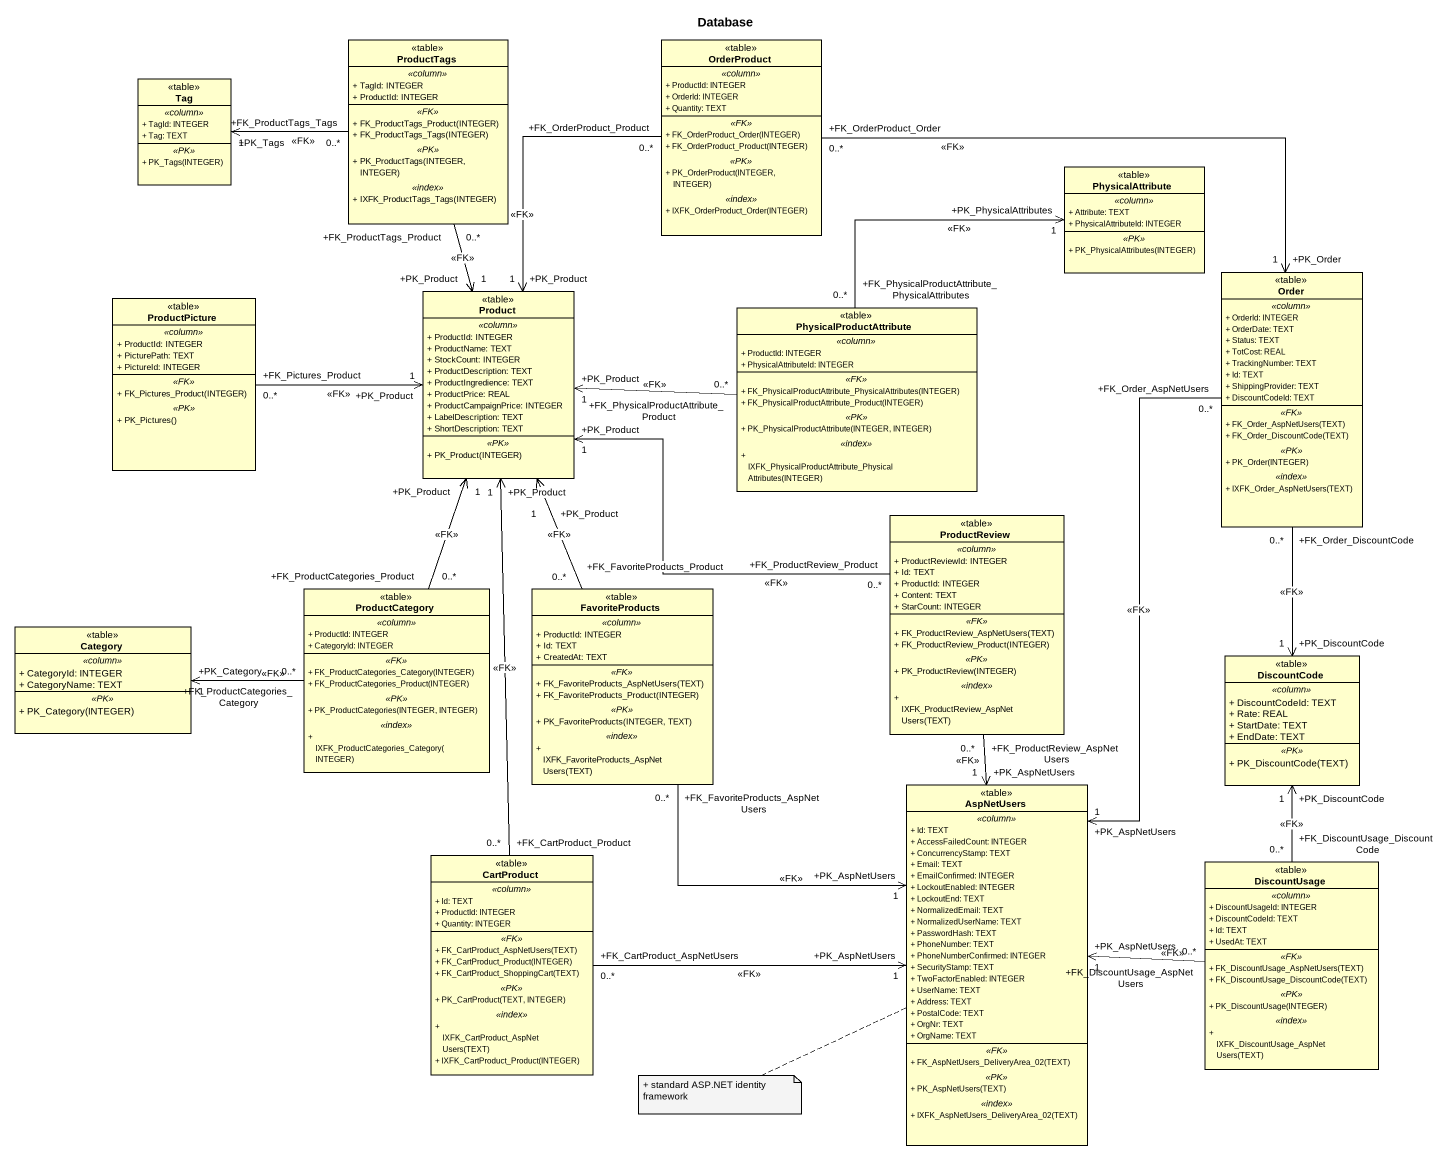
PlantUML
@startuml
title Database
hide circle
hide empty members
skinparam classAttributeIconSize 0
class ProductTags <<table>> {
  .. <<column>> ..
  + TagId: INTEGER
  + ProductId: INTEGER
  .. <<FK>> ..
  + FK_ProductTags_Product(INTEGER)
  + FK_ProductTags_Tags(INTEGER)
  .. <<PK>> ..
  + PK_ProductTags(INTEGER, INTEGER)
  .. <<index>> ..
  + IXFK_ProductTags_Tags(INTEGER)
}
class OrderProduct <<table>> {
  .. <<column>> ..
  + ProductId: INTEGER
  + OrderId: INTEGER
  + Quantity: TEXT
  .. <<FK>> ..
  + FK_OrderProduct_Order(INTEGER)
  + FK_OrderProduct_Product(INTEGER)
  .. <<PK>> ..
  + PK_OrderProduct(INTEGER, INTEGER)
  .. <<index>> ..
  + IXFK_OrderProduct_Order(INTEGER)
}
class Tag <<table>> {
  .. <<column>> ..
  + TagId: INTEGER
  + Tag: TEXT
  .. <<PK>> ..
  + PK_Tags(INTEGER)
}
class PhysicalAttribute <<table>> {
  .. <<column>> ..
  + Attribute: TEXT
  + PhysicalAttributeId: INTEGER
  .. <<PK>> ..
  + PK_PhysicalAttributes(INTEGER)
}
class ProductPicture <<table>> {
  .. <<column>> ..
  + ProductId: INTEGER
  + PicturePath: TEXT
  + PictureId: INTEGER
  .. <<FK>> ..
  + FK_Pictures_Product(INTEGER)
  .. <<PK>> ..
  + PK_Pictures()
}
class Product <<table>> {
  .. <<column>> ..
  + ProductId: INTEGER
  + ProductName: TEXT
  + StockCount: INTEGER
  + ProductDescription: TEXT
  + ProductIngredience: TEXT
  + ProductPrice: REAL
  + ProductCampaignPrice: INTEGER
  + LabelDescription: TEXT
  + ShortDescription: TEXT
  .. <<PK>> ..
  + PK_Product(INTEGER)
}
class Order <<table>> {
  .. <<column>> ..
  + OrderId: INTEGER
  + OrderDate: TEXT
  + Status: TEXT
  + TotCost: REAL
  + TrackingNumber: TEXT
  + Id: TEXT
  + ShippingProvider: TEXT
  + DiscountCodeId: TEXT
  .. <<FK>> ..
  + FK_Order_AspNetUsers(TEXT)
  + FK_Order_DiscountCode(TEXT)
  .. <<PK>> ..
  + PK_Order(INTEGER)
  .. <<index>> ..
  + IXFK_Order_AspNetUsers(TEXT)
}
class PhysicalProductAttribute <<table>> {
  .. <<column>> ..
  + ProductId: INTEGER
  + PhysicalAttributeId: INTEGER
  .. <<FK>> ..
  + FK_PhysicalProductAttribute_PhysicalAttributes(INTEGER)
  + FK_PhysicalProductAttribute_Product(INTEGER)
  .. <<PK>> ..
  + PK_PhysicalProductAttribute(INTEGER, INTEGER)
  .. <<index>> ..
  + IXFK_PhysicalProductAttribute_PhysicalAttributes(INTEGER)
}
class ProductReview <<table>> {
  .. <<column>> ..
  + ProductReviewId: INTEGER
  + Id: TEXT
  + ProductId: INTEGER
  + Content: TEXT
  + StarCount: INTEGER
  .. <<FK>> ..
  + FK_ProductReview_AspNetUsers(TEXT)
  + FK_ProductReview_Product(INTEGER)
  .. <<PK>> ..
  + PK_ProductReview(INTEGER)
  .. <<index>> ..
  + IXFK_ProductReview_AspNetUsers(TEXT)
}
class Category <<table>> {
  .. <<column>> ..
  + CategoryId: INTEGER
  + CategoryName: TEXT
  .. <<PK>> ..
  + PK_Category(INTEGER)
}
class ProductCategory <<table>> {
  .. <<column>> ..
  + ProductId: INTEGER
  + CategoryId: INTEGER
  .. <<FK>> ..
  + FK_ProductCategories_Category(INTEGER)
  + FK_ProductCategories_Product(INTEGER)
  .. <<PK>> ..
  + PK_ProductCategories(INTEGER, INTEGER)
  .. <<index>> ..
  + IXFK_ProductCategories_Category(INTEGER)
}
class FavoriteProducts <<table>> {
  .. <<column>> ..
  + ProductId: INTEGER
  + Id: TEXT
  + CreatedAt: TEXT
  .. <<FK>> ..
  + FK_FavoriteProducts_AspNetUsers(TEXT)
  + FK_FavoriteProducts_Product(INTEGER)
  .. <<PK>> ..
  + PK_FavoriteProducts(INTEGER, TEXT)
  .. <<index>> ..
  + IXFK_FavoriteProducts_AspNetUsers(TEXT)
}
class DiscountCode <<table>> {
  .. <<column>> ..
  + DiscountCodeId: TEXT
  + Rate: REAL
  + StartDate: TEXT
  + EndDate: TEXT
  .. <<PK>> ..
  + PK_DiscountCode(TEXT)
}
class AspNetUsers <<table>> {
  .. <<column>> ..
  + Id: TEXT
  + AccessFailedCount: INTEGER
  + ConcurrencyStamp: TEXT
  + Email: TEXT
  + EmailConfirmed: INTEGER
  + LockoutEnabled: INTEGER
  + LockoutEnd: TEXT
  + NormalizedEmail: TEXT
  + NormalizedUserName: TEXT
  + PasswordHash: TEXT
  + PhoneNumber: TEXT
  + PhoneNumberConfirmed: INTEGER
  + SecurityStamp: TEXT
  + TwoFactorEnabled: INTEGER
  + UserName: TEXT
  + Address: TEXT
  + PostalCode: TEXT
  + OrgNr: TEXT
  + OrgName: TEXT
  .. <<FK>> ..
  + FK_AspNetUsers_DeliveryArea_02(TEXT)
  .. <<PK>> ..
  + PK_AspNetUsers(TEXT)
  .. <<index>> ..
  + IXFK_AspNetUsers_DeliveryArea_02(TEXT)
}
class CartProduct <<table>> {
  .. <<column>> ..
  + Id: TEXT
  + ProductId: INTEGER
  + Quantity: INTEGER
  .. <<FK>> ..
  + FK_CartProduct_AspNetUsers(TEXT)
  + FK_CartProduct_Product(INTEGER)
  + FK_CartProduct_ShoppingCart(TEXT)
  .. <<PK>> ..
  + PK_CartProduct(TEXT, INTEGER)
  .. <<index>> ..
  + IXFK_CartProduct_AspNetUsers(TEXT)
  + IXFK_CartProduct_Product(INTEGER)
}
class DiscountUsage <<table>> {
  .. <<column>> ..
  + DiscountUsageId: INTEGER
  + DiscountCodeId: TEXT
  + Id: TEXT
  + UsedAt: TEXT
  .. <<FK>> ..
  + FK_DiscountUsage_AspNetUsers(TEXT)
  + FK_DiscountUsage_DiscountCode(TEXT)
  .. <<PK>> ..
  + PK_DiscountUsage(INTEGER)
  .. <<index>> ..
  + IXFK_DiscountUsage_AspNetUsers(TEXT)
}
ProductTags "+FK_ProductTags_Tags\n0..*" -left-> "+PK_Tags\n1" Tag : <<FK>>
ProductTags "+FK_ProductTags_Product\n0..*" --> "+PK_Product\n1" Product : <<FK>>
OrderProduct "+FK_OrderProduct_Product\n0..*" --> "+PK_Product\n1" Product : <<FK>>
OrderProduct "+FK_OrderProduct_Order\n0..*" -right-> "+PK_Order\n1" Order : <<FK>>
ProductPicture "+FK_Pictures_Product\n0..*" -right-> "+PK_Product\n1" Product : <<FK>>
Order "+FK_Order_DiscountCode\n0..*" --> "+PK_DiscountCode\n1" DiscountCode : <<FK>>
Order "+FK_Order_AspNetUsers\n0..*" --> "+PK_AspNetUsers\n1" AspNetUsers : <<FK>>
PhysicalProductAttribute "+FK_PhysicalProductAttribute_PhysicalAttributes\n0..*" -up-> "+PK_PhysicalAttributes\n1" PhysicalAttribute : <<FK>>
PhysicalProductAttribute "+FK_PhysicalProductAttribute_Product\n0..*" -left-> "+PK_Product\n1" Product : <<FK>>
ProductReview "+FK_ProductReview_Product\n0..*" -left-> "+PK_Product\n1" Product : <<FK>>
ProductReview "+FK_ProductReview_AspNetUsers\n0..*" --> "+PK_AspNetUsers\n1" AspNetUsers : <<FK>>
ProductCategory "+FK_ProductCategories_Product\n0..*" -up-> "+PK_Product\n1" Product : <<FK>>
ProductCategory "+FK_ProductCategories_Category\n0..*" -left-> "+PK_Category\n1" Category : <<FK>>
FavoriteProducts "+FK_FavoriteProducts_Product\n0..*" -up-> "+PK_Product\n1" Product : <<FK>>
FavoriteProducts "+FK_FavoriteProducts_AspNetUsers\n0..*" --> "+PK_AspNetUsers\n1" AspNetUsers : <<FK>>
CartProduct "+FK_CartProduct_Product\n0..*" -up-> "+PK_Product\n1" Product : <<FK>>
CartProduct "+FK_CartProduct_AspNetUsers\n0..*" -right-> "+PK_AspNetUsers\n1" AspNetUsers : <<FK>>
DiscountUsage "+FK_DiscountUsage_DiscountCode\n0..*" -up-> "+PK_DiscountCode\n1" DiscountCode : <<FK>>
DiscountUsage "+FK_DiscountUsage_AspNetUsers\n0..*" -left-> "+PK_AspNetUsers\n1" AspNetUsers : <<FK>>
note left of AspNetUsers : + standard ASP.NET identity framework
@enduml
